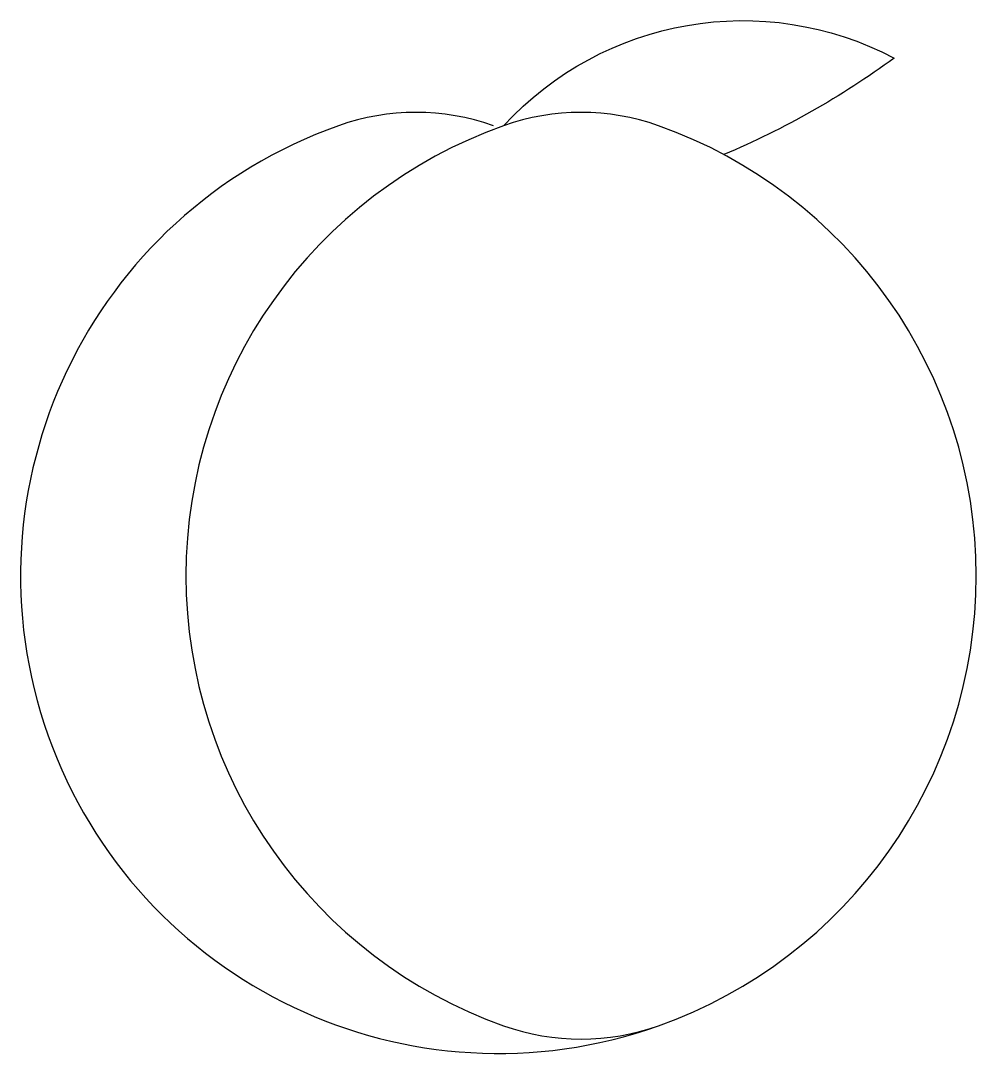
# Model space of a CAD drawing. Header units: feet. Extents: x -0.5 to 0.5, y -0.5 to 0.58.
import ezdxf

# ---------------------------------------------------------------- set-up
doc = ezdxf.new("R2010")
doc.units = ezdxf.units.FT
doc.header["$MEASUREMENT"] = 0

msp = doc.modelspace()

# ---------------------------------------------------------------- linework, layer by layer
for points in [[(0.0054, 0.4711, -0.340728), (0.414, 0.5419, -0.05778), (0.2358, 0.4409, 0.990292)], [(-0.0054, 0.4711, 0.17253), (-0.1675, 0.4711, 1), (0.1675, -0.4711, 1)]]:
    msp.add_lwpolyline(points, format="xyb")
msp.add_lwpolyline([(0.1675, -0.4711, 0.705714), (0.1675, 0.4711, 0.17253), (0.0054, 0.4711, 0.705714), (0.0054, -0.4711, 0.17253)], format="xyb", close=True)

doc.saveas('drawing.dxf')
